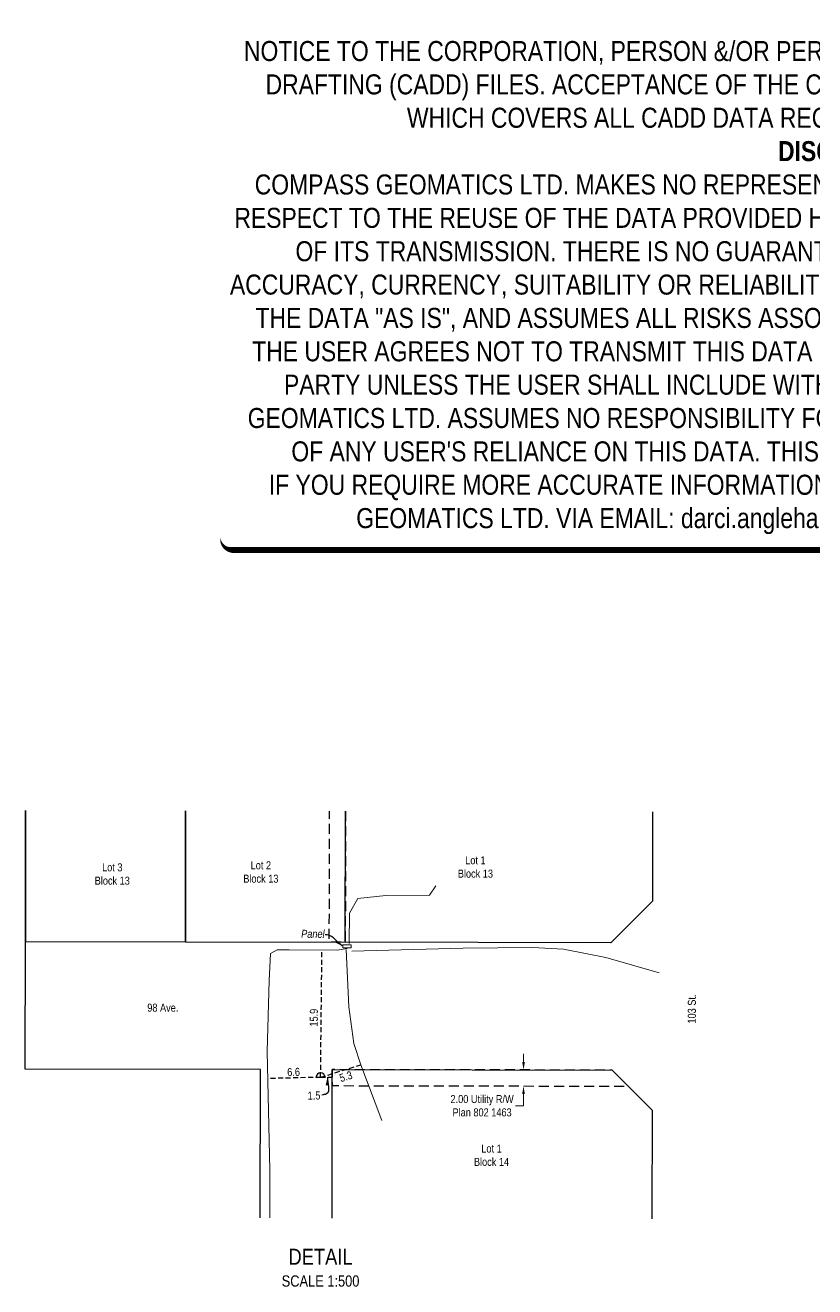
# Model space of a CAD drawing. Extents: x 489786 to 491808, y 6209120 to 6210926.
# Drawn here: x 489786 to 490773, y 6209351 to 6210926 of the extents above; entities that cross this region are included whole.
import ezdxf

# ---------------------------------------------------------------- set-up
doc = ezdxf.new("R2010")
doc.units = 0
doc.header["$LTSCALE"] = 5
doc.header["$PDSIZE"] = 0.5
doc.linetypes.add('foc-FLOWLINE', pattern=[3.75, 2.5, -1.25])
doc.linetypes.add('foc-TIELINE', pattern=[1.875, 1.25, -0.625])
doc.layers.get('Defpoints').update_dxf_attribs({"color": 9})
for name, color, linetype, lineweight in [('AS-CABLE-ATCO PIPELINES', 241, 'foc-CABLE', 9), ('AS-GENERAL', 48, 'Continuous', 18), ('C-AR-T', 13, 'Continuous', 9), ('C-EZE-T', 13, 'Continuous', 9), ('T-TEXT', 48, 'Continuous', 18), ('T-TIE-T', 201, 'Continuous', 18)]:
    doc.layers.add(name, color=color, linetype=linetype, lineweight=lineweight)
for name, color, linetype in [('C-EZE', 13, 'foc-FLOWLINE'), ('DETAIL-T', 7, 'Continuous'), ('L-TITLEDB', 4, 'Continuous'), ('L-TITLEDB-T', 4, 'Continuous'), ('P-PROPOSED', 10, 'Continuous'), ('T-TIE', 201, 'foc-TIELINE')]:
    doc.layers.add(name, color=color, linetype=linetype)
doc.layers.add('DISCLAIMER', color=7, linetype='Continuous', plot=False)
doc.styles.add('175L', font='ARIALN.TTF', dxfattribs={"height": 20})
doc.styles.add('80', font='ARIALN.TTF', dxfattribs={"height": 10})
doc.styles.add('80CG', font='ARIALN.TTF', dxfattribs={"height": 10})
doc.styles.add('foc-LtypeFont', font='ARIALN.TTF', dxfattribs={"height": 7.35})
doc.linetypes.add('foc-CABLE', pattern='A,2,-1,["C",foc-LtypeFont,S=0.2,R=0,X=-0.625,Y=-0.75],-1.24,8', length=12.24)
doc.dimstyles.new('Compass 5 000', dxfattribs={"dimscale": 5, "dimtxt": 9, "dimasz": 2, "dimexe": 0.2, "dimexo": 0.0625, "dimgap": 0.5, "dimtad": 0, "dimtih": 1, "dimtoh": 1, "dimzin": 0, "dimdsep": 46, "dimtxsty": '80CG', "dimcen": 0.1, "dimse1": 1, "dimse2": 1, "dimclrd": 256, "dimclrt": 256, "dimaunit": 1, "dimadec": 4, "dimazin": 0, "dimtfac": 0.06, "dimtofl": 0, "dimtmove": 0, "dimatfit": 1, "dimfxl": 0.2, "dimtolj": 1, "dimtzin": 0, "dimlwd": -1, "dimarcsym": 0})

# ---------------------------------------------------------------- blocks, each defined once
blk = doc.blocks.new('*D454')
at = {"layer": 'C-EZE-T', "transparency": 16777216}
for p, q in [((490408.9, 6209631.3), (490408.9, 6209641.3)), ((490408.8, 6209591.3), (490408.8, 6209576.6)), ((490408.8, 6209576.6), (490398.8, 6209576.6))]:
    blk.add_line(p, q, dxfattribs=at)
for points in [[(490407.2, 6209631.3), (490410.6, 6209631.3), (490408.9, 6209621.3)], [(490407.2, 6209591.3), (490410.5, 6209591.3), (490408.9, 6209601.3)]]:
    blk.add_solid(points, dxfattribs=at)
at = {"layer": 'Defpoints', "color": 0, "transparency": 16777216}
for p in [(490339.8, 6209621.4), (490339.8, 6209601.4), (490408.9, 6209601.3)]:
    blk.add_point(p, dxfattribs=at)
at = {"layer": 'C-EZE-T', "transparency": 16777216, "insert": (490357.1, 6209576.6), "char_height": 10, "attachment_point": 5, "style": '80CG'}
blk.add_mtext('\\A1;2.00 Utility R/W\\PPlan 802 1463', dxfattribs=at)
blk = doc.blocks.new('dyn_CAP')
blk.add_lwpolyline([(1.1, 0, 1), (-1.1, 0)], format="xyb", close=True)
blk = doc.blocks.new('Disclaimer_Legal')
at = {"layer": 'DISCLAIMER', "color": 254, "flags": 128}
blk.add_lwpolyline([(-3612.9, -1104.6, 37.5, 37.5, 0), (4096.1, -1104.6, 37.5, 37.5, 0.414214), (4171.1, -1029.6, 37.5, 37.5, 0), (4171.1, 2078.7, 37.5, 0, 0.414214), (4096.1, 2153.7, 0, 0, 0), (-3612.9, 2153.7, 0, 0, 0.414214), (-3687.9, 2078.7, 0, 0, 0), (-3687.9, -1029.6, 0, 37.5, 0.414214)], format="xyseb", close=True, dxfattribs=at)
at = {"layer": 'DISCLAIMER', "color": 254, "insert": (241.6, 533.9), "char_height": 125, "width": 7717.568, "attachment_point": 5, "style": '80'}
blk.add_mtext('NOTICE TO THE CORPORATION, PERSON &/OR PERSONS REGARDING THIS COMPUTER AIDED DESIGN AND DRAFTING (CADD) FILES. ACCEPTANCE OF THE CADD DATA IS BASED ON THE FOLLOWING DISCLAIMER WHICH COVERS ALL CADD DATA RECIEVED FROM COMPASS GEOMATICS LTD.\\P{\\fArial Narrow|b1|i0|c0|p34;DISCLAIMER}\\PCOMPASS GEOMATICS LTD. MAKES NO REPRESENTATION OR WARRANTIES, EXPRESS OR IMPLIED, WITH RESPECT TO THE REUSE OF THE DATA PROVIDED HEREWITH, REGARDLESS OF ITS FORMAT OR THE MEANS OF ITS TRANSMISSION. THERE IS NO GUARANTEE OR REPRESENTATION TO THE USER AS TO THE ACCURACY, CURRENCY, SUITABILITY OR RELIABILITY OF THIS DATA FOR ANY PURPOSE. THE USER ACCEPTS THE DATA "AS IS", AND ASSUMES ALL RISKS ASSOCIATED WITH ITS USE. BY ACCEPTANCE OF THIS DATA, THE USER AGREES NOT TO TRANSMIT THIS DATA OR PROVIDE ACCESS OR ANY PART OF IT TO ANOTHER PARTY UNLESS THE USER SHALL INCLUDE WITH THE DATA A COPY OF THIS DISCLAIMER. COMPASS GEOMATICS LTD. ASSUMES NO RESPONSIBILITY FOR ACTUAL OR CONSEQUENTIAL DAMAGE AS A RESULT OF ANY USER\'S RELIANCE ON THIS DATA. THIS CADD FILE IS FOR ILLUSTRATION PURPOSES ONLY.\\PIF YOU REQUIRE MORE ACCURATE INFORMATION, PLEASE CONTACT DARCI ANGLEHART AT COMPASS GEOMATICS LTD. VIA EMAIL: darci.anglehart@compassgeomatics.ca OR CELL: 506-961-7292', dxfattribs=at)

msp = doc.modelspace()

# ---------------------------------------------------------------- linework, layer by layer
at = {"layer": 'AS-CABLE-ATCO PIPELINES', "flags": 128}
for points in [[(490191.176, 6209779.243), (490191.206, 6209817.223), (490201.666, 6209835.443), (490236.826, 6209839.193), (490291.256, 6209839.683), (490299.166, 6209851.493)], [(490092.041, 6209436.426), (490092.016, 6209496.183), (490088.406, 6209644.343), (490090.876, 6209733.123), (490092.756, 6209766.613), (490101.216, 6209771.233), (490115.896, 6209771.393), (490176.076, 6209770.753), (490188.526, 6209772.843), (490188.616, 6209772.933)], [(490231.626, 6209558.193), (490205.576, 6209627.823), (490196.706, 6209654.433), (490190.556, 6209700.173), (490187.196, 6209771.863)], [(490194.276, 6209769.533), (490333.446, 6209773.373), (490420.156, 6209774.493), (490458.636, 6209772.083), (490511.836, 6209761.623), (490578.466, 6209742.513)]]:
    msp.add_lwpolyline(points, dxfattribs=at)
at = {"layer": 'AS-GENERAL', "flags": 128}
msp.add_lwpolyline([(490193.436, 6209777.563), (490193.556, 6209773.783), (490182.956, 6209773.993), (490183.026, 6209777.463)], close=True, dxfattribs=at)
at = {"layer": 'C-EZE', "flags": 128}
msp.add_lwpolyline([(490186.442, 6209944.504), (490186.132, 6209780.926), (490166.151, 6209780.968), (490166.462, 6209944.542)], dxfattribs=at)
msp.add_lwpolyline([(490539.596, 6209601.068), (490519.656, 6209621.088), (490169.946, 6209621.717), (490169.906, 6209601.737)], close=True, dxfattribs=at)
at = {"layer": 'L-TITLEDB', "flags": 128}
for points in [[(490079.677, 6209436.449), (490080.03, 6209621.877), (489786.182, 6209622.4), (489786.466, 6209781.773), (489786.731, 6209945.208)], [(489786.731, 6209945.208), (489786.466, 6209781.773), (489986.299, 6209781.35), (489986.564, 6209944.874)], [(489986.564, 6209944.874), (489986.299, 6209781.35), (490186.132, 6209780.926), (490186.442, 6209944.504)], [(490570.228, 6209943.769), (490570.014, 6209832.144), (490517.906, 6209780.223), (490186.132, 6209780.926), (490186.442, 6209944.504)], [(490169.592, 6209436.278), (490169.946, 6209621.717), (490519.656, 6209621.088), (490569.512, 6209571.042), (490569.248, 6209435.515)]]:
    msp.add_lwpolyline(points, dxfattribs=at)
at = {"layer": 'T-TIE'}
for q in [(490156.974, 6209770.956), (490205.576, 6209627.823), (490089.228, 6209610.583), (490169.927, 6209612.164)]:
    msp.add_line((490155.286, 6209612.193), q, dxfattribs=at)

# ---------------------------------------------------------------- block references
at = {"layer": 'C-AR-T', "xscale": 0.2, "yscale": 0.2, "zscale": 0.2}
msp.add_blockref('Disclaimer_Legal', (490767.67, 6210491.804), dxfattribs=at)
at = {"layer": 'P-PROPOSED', "xscale": 4.99756755, "yscale": 4.99756755, "zscale": 4.99756755}
msp.add_blockref('dyn_CAP', (490155.286, 6209612.193), dxfattribs=at)

# ---------------------------------------------------------------- texts
at = {"layer": 'DETAIL-T', "color": 3, "insert": (490155.234, 6209374.264), "char_height": 19.99027, "width": 116.91799, "attachment_point": 5, "style": '80CG'}
msp.add_mtext('DETAIL\\P{\\H0.7x;SCALE 1:500}', dxfattribs=at)
at = {"layer": 'L-TITLEDB', "char_height": 9.9951, "width": 43.47584, "attachment_point": 5, "style": '80CG'}
for s, insert in [('\\A1;Lot 3\\PBlock 13', (489894.976, 6209866.038)), ('\\A1;Lot 2\\PBlock 13', (490080.606, 6209868.533)), ('\\A1;Lot 1\\PBlock 13', (490348.745, 6209874.812)), ('\\A1;Lot 1\\PBlock 14', (490368.86, 6209514.783))]:
    msp.add_mtext(s, dxfattribs=dict(at, insert=insert))
at = {"layer": 'L-TITLEDB-T', "insert": (490619.257, 6209697.44), "char_height": 9.99514, "width": 35.41019, "attachment_point": 5, "rotation": 89.888217, "style": '80CG', "bg_fill": 2}
msp.add_mtext('\\A1;103 St.', dxfattribs=at)
at = {"layer": 'T-TEXT', "insert": (490131.019, 6209796.368), "char_height": 9.99514, "width": 29.86718, "attachment_point": 1, "rotation": 359.878584, "style": '175L'}
msp.add_mtext('{\\fArial Narrow|b0|i1|c0|p34;Panel}', dxfattribs=at)
at = {"layer": 'T-TIE-T', "style": '175L'}
for s, rotation, p in [('15.9', 89.390696, (490151.654, 6209675.452)), ('6.6', 1.395767, (490113.673, 6209613.611)), ('5.3', 17.265107, (490180.71, 6209606.05)), ('1.5', 1.395767, (490139.229, 6209584.204))]:
    msp.add_text(s, height=9.9951, rotation=rotation, dxfattribs=at).set_placement(p)

# ---------------------------------------------------------------- dimensions: what is measured, and where the dimension line sits
at = {"layer": 'C-EZE-T'}
dim = msp.add_linear_dim(base=(490408.862, 6209601.304), p1=(490339.823, 6209621.412), p2=(490339.786, 6209601.429), angle=269.896212, text='2.00 Utility R/W\\PPlan 802 1463', dimstyle='Compass 5 000', dxfattribs=at)
dim.commit()
dim.dimension.update_dxf_attribs({"geometry": '*D454', "text_midpoint": (490357.061, 6209576.63), "dimtype": 161})

# ---------------------------------------------------------------- leaders
at = {"layer": 'T-TEXT', "path_type": 1}
msp.add_leader([(490182.256, 6209776.262), (490163.667, 6209789.982), (490160.939, 6209790.163)], dimstyle='Compass 5 000', override={"dimgap": 0.5, "dimtad": 0}, dxfattribs=at)
at = {"layer": 'T-TIE-T', "path_type": 1}
msp.add_leader([(490163.882, 6209612.176), (490162.712, 6209591.399), (490156.801, 6209589.799)], dimstyle='Compass 5 000', override={"dimgap": 0.5, "dimtad": 0}, dxfattribs=at)

# ---------------------------------------------------------------- next in the draw order: texts
at = {"layer": 'L-TITLEDB-T', "insert": (489958.141, 6209699.01), "char_height": 9.99514, "width": 37.95329, "attachment_point": 5, "rotation": 359.889298, "style": '80CG', "bg_fill": 2}
msp.add_mtext('\\A1;98 Ave.', dxfattribs=at)

doc.saveas('drawing.dxf')
